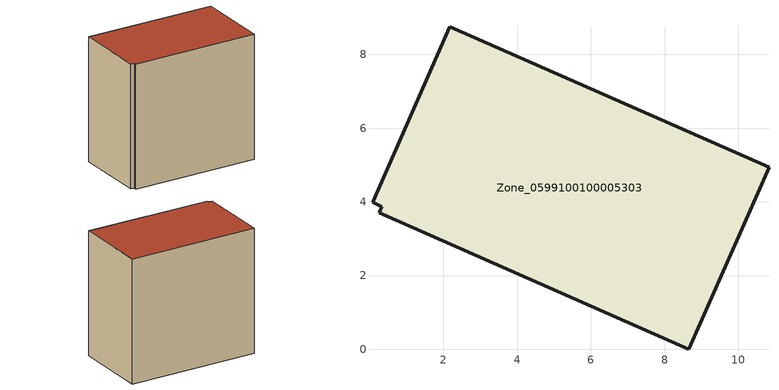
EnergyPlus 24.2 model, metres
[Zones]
Zone_0599100100005303
 floor ground (C_G): 0.07,3.99 2.17,8.75 10.83,4.93 8.66,0 0.26,3.7 0.32,3.87 z0
 wall outside (C_F): 8.66,0 10.83,4.93 2.17,8.75 0.07,3.99 0.32,3.87 0.26,3.7 8.66,0 z0:8.96
 roof outside (C_R): 2.17,8.75 0.07,3.99 0.32,3.87 0.26,3.7 8.66,0 10.83,4.93 z8.96
[BUILDING]
Pand.0599100100005303: North Axis=0; Terrain=City; Loads Convergence Tolerance Value=0.04; Temperature Convergence Tolerance Value=0.4; Solar Distribution=FullExterior; Maximum Number of Warmup Days=25; Minimum Number of Warmup Days=1
[Site:Location]
Rotterdam.The.Hague.AP_ZH_NLD Design_Conditions: Latitude=51.96; Longitude=4.45; Time Zone=1; Elevation=-4.5
[SITE:GROUNDTEMPERATURE:BUILDINGSURFACE]
18, 18, 18, 18, 18, 18, 18, 18, 18, 18, 18, 18
[MATERIAL] Thermal Absorptance=0.9; Solar Absorptance=0.7; Visible Absorptance=0.7
Name | Roughness | Thickness | Conductivity | Density | Specific Heat
G.TI.2015-2018 | MediumSmooth | 0.15 | 0.0428571 | 540 | 1210
F.TI.2015-2018 | Rough | 0.3 | 0.0666667 | 1920 | 840
R.TI.2015-2018 | MediumRough | 0.2 | 0.0333333 | 1500 | 1000
[CONSTRUCTION]
C_G: G.TI.2015-2018
C_F: F.TI.2015-2018
C_R: R.TI.2015-2018
[ZONE]
Zone_0599100100005303: Type=1; Multiplier=1; Ceiling Height=Autocalculate; Volume=Autocalculate; Floor Area=autocalculate; Part of Total Floor Area=Yes
[ZONEINFILTRATION:DESIGNFLOWRATE]
Infil_Zone_0599100100005303: Zone or ZoneList or Space or SpaceList=Zone_0599100100005303; Schedule=AlwaysOn; Design Flow Rate Calculation Method=Flow/Area; Flow Rate per Floor Area=0.0015; Constant Term Coefficient=1; Temperature Term Coefficient=0; Velocity Term Coefficient=0; Velocity Squared Term Coefficient=0
[HVACTEMPLATE:ZONE:IDEALLOADSAIRSYSTEM]
Zone_0599100100005303: Maximum Heating Supply Air Temperature=50; Minimum Cooling Supply Air Temperature=13; Maximum Heating Supply Air Humidity Ratio=0.0156; Minimum Cooling Supply Air Humidity Ratio=0.0077; Heating Limit=NoLimit; Cooling Limit=NoLimit; Dehumidification Control Type=ConstantSensibleHeatRatio; Cooling Sensible Heat Ratio=0.7; Dehumidification Setpoint=60; Humidification Control Type=None; Humidification Setpoint=30; Outdoor Air Method=None; Outdoor Air Flow Rate per Person=0.00944; Outdoor Air Flow Rate per Zone Floor Area=0; Outdoor Air Flow Rate per Zone=0; Demand Controlled Ventilation Type=None; Outdoor Air Economizer Type=NoEconomizer; Heat Recovery Type=None; Sensible Heat Recovery Effectiveness=0.7; Latent Heat Recovery Effectiveness=0.65
[ZONECONTROL:THERMOSTAT]
ThermostatControl_Zone_0599100100005303: Zone or ZoneList=Zone_0599100100005303; Control Type Schedule=DualSetpointControlType; Control 1=Thermostat_Zone_0599100100005303; Temperature Difference Between Cutout And Setpoint=0
[THERMOSTATSETPOINT:DUALSETPOINT]
Thermostat_Zone_0599100100005303: Heating Setpoint Temperature Schedule=HeatingSetpoint_Zone_0599100100005303; Cooling Setpoint Temperature Schedule=CoolingSetpoint_Zone_0599100100005303
[SCHEDULE:COMPACT]
HeatingSetpoint_Zone_0599100100005303: Through: 12/31, For: AllDays, Until: 24:00, 21
CoolingSetpoint_Zone_0599100100005303: Through: 12/31, For: AllDays, Until: 24:00, 24
DualSetpointControlType: Through: 12/31, For: AllDays, Until: 24:00, 4
AlwaysOn: Through: 12/31, For: AllDays, Until: 24:00, 1
